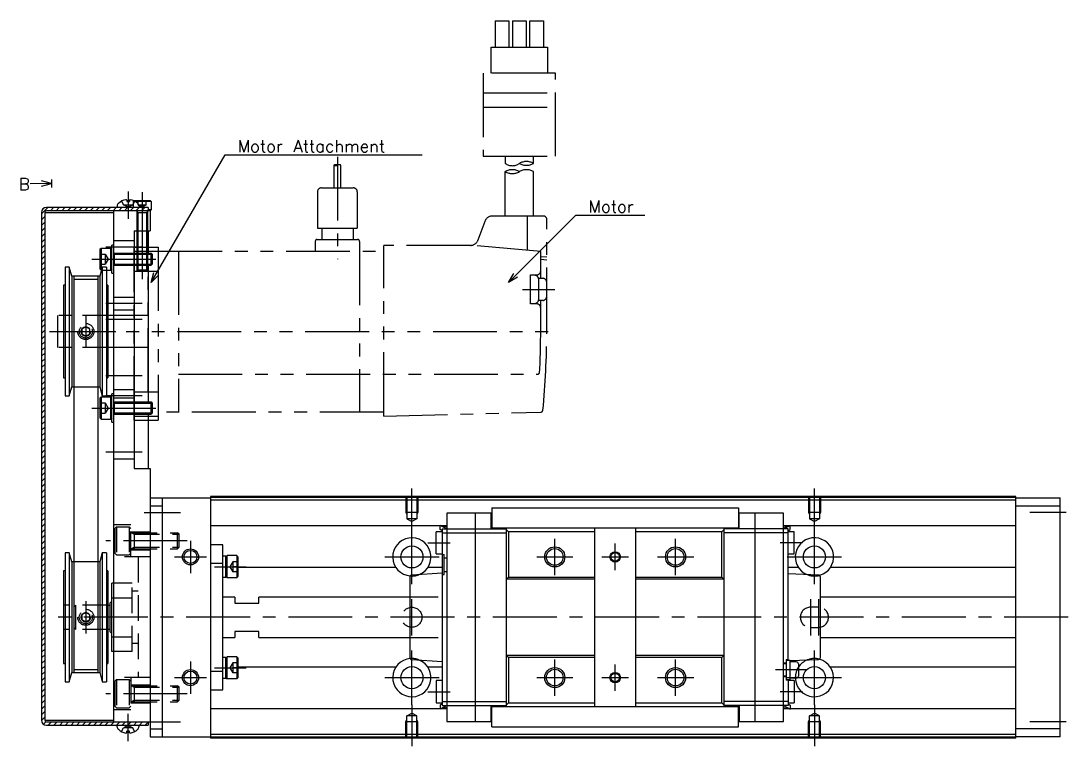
# Model space of a CAD drawing. Extents: x -2 to 451, y -8 to 279.
# Drawn here: x 187.6 to 447.8, y 99.3 to 279.5 of the extents above; entities that cross this region are included whole.
import ezdxf

# ---------------------------------------------------------------- set-up
doc = ezdxf.new("R2010")
doc.units = 0
doc.header["$LTSCALE"] = 0.5
for name, pattern in [('CENTER', [50.8, 31.75, -6.35, 6.35, -6.35]), ('DASHED', [19.05, 12.7, -6.35]), ('PHANTOM', [63.5, 31.75, -6.35, 6.35, -6.35, 6.35, -6.35])]:
    doc.linetypes.add(name, pattern=pattern)
for name, color, linetype in [('MSM_CENTER', 1, 'CENTER'), ('MSM_CONTINUOUS', 7, 'CONTINUOUS'), ('MSM_DASHED', 4, 'DASHED'), ('MSM_IMAGINARY', 6, 'PHANTOM'), ('MSM_NARROW', 5, 'CONTINUOUS'), ('MSM_PART_NUMBER', 7, 'CONTINUOUS')]:
    doc.layers.add(name, color=color, linetype=linetype)
doc.styles.get("Standard").update_dxf_attribs({"font": 'txt.shx', "height": 3, "bigfont": 'bigfont.shx'})

msp = doc.modelspace()

# ---------------------------------------------------------------- linework, layer by layer
at = {"layer": 'MSM_CENTER'}
for p, q in [((214.26, 237.06), (214.26, 230.3)), ((217.76, 236.9), (217.76, 215.3)), ((217.76, 223.3), (208.76, 223.3)), ((205.26, 220.3), (222.26, 220.3)), ((217.76, 209.3), (208.76, 209.3)), ((203.76, 206.3), (203.76, 198.3)), ((217.76, 205.3), (208.76, 205.3)), ((196.26, 202.3), (211.26, 202.3)), ((217.76, 191.3), (208.76, 191.3)), ((217.76, 186.3), (208.76, 186.3)), ((205.26, 183.3), (222.26, 183.3)), ((217.76, 172.3), (208.76, 172.3)), ((284.76, 153.09), (284.76, 163.3)), ((384.76, 153.09), (384.76, 163.3)), ((218.26, 157.3), (227.26, 157.3)), ((447.26, 157.3), (438.26, 157.3)), ((284.76, 139.55), (284.76, 153.05)), ((384.76, 139.55), (384.76, 153.05)), ((228.96, 150.3), (208.76, 150.3)), ((229.76, 150.3), (229.76, 142.3)), ((288.76, 149.8), (294.26, 149.8)), ((320.26, 141.8), (320.26, 150.8)), ((335.26, 143), (335.26, 149.6)), ((350.26, 141.8), (350.26, 150.8)), ((381.76, 149.8), (376.26, 149.8)), ((225.76, 146.3), (233.76, 146.3)), ((278.01, 146.3), (291.51, 146.3)), ((315.76, 146.3), (324.76, 146.3)), ((331.96, 146.3), (338.56, 146.3)), ((345.76, 146.3), (354.76, 146.3)), ((378.01, 146.3), (391.51, 146.3)), ((235.76, 143.86), (243.56, 143.86)), ((203.76, 135.3), (203.76, 127.3)), ((284.76, 126.8), (284.76, 135.8)), ((383.76, 135.8), (383.76, 126.8)), ((385.76, 135.8), (385.76, 126.8)), ((447.76, 131.3), (196.26, 131.3)), ((284.76, 109.55), (284.76, 123.05)), ((384.76, 109.55), (384.76, 123.05)), ((229.76, 120.3), (229.76, 112.3)), ((320.26, 111.8), (320.26, 120.8)), ((350.26, 111.8), (350.26, 120.8)), ((235.76, 118.74), (243.56, 118.74)), ((335.26, 113), (335.26, 119.6)), ((382.76, 118.2), (375.06, 118.2)), ((225.76, 116.3), (233.76, 116.3)), ((278.01, 116.3), (291.51, 116.3)), ((315.76, 116.3), (324.76, 116.3)), ((331.96, 116.3), (338.56, 116.3)), ((345.76, 116.3), (354.76, 116.3)), ((378.01, 116.3), (391.51, 116.3)), ((228.96, 112.3), (208.76, 112.3)), ((288.76, 112.8), (294.26, 112.8)), ((381.76, 112.8), (376.26, 112.8)), ((284.76, 109.51), (284.76, 99.3)), ((384.76, 109.51), (384.76, 99.3)), ((214.26, 100.54), (214.26, 107.3)), ((218.26, 105.3), (227.26, 105.3)), ((447.26, 105.3), (438.26, 105.3))]:
    msp.add_line(p, q, dxfattribs=at)
at = {"layer": 'MSM_CONTINUOUS', "extrusion": (0, 0, -1)}
for p, q in [((195.26, 239.06), (192.76, 239.73)), ((195.26, 239.06), (189.92, 239.04)), ((192.76, 238.39), (195.26, 239.06))]:
    msp.add_line(p, q, dxfattribs=at)
at = {"layer": 'MSM_CONTINUOUS'}
for p, q in [((195.26, 240.06), (195.26, 238.06)), ((213.93, 234.98), (213.95, 234.6)), ((213.95, 234.6), (214.58, 234.6)), ((214.59, 234.98), (214.58, 234.6)), ((215.67, 234.81), (215.76, 234.9)), ((215.76, 234.9), (219.76, 234.9)), ((220.01, 234.65), (215.98, 234.65)), ((219.76, 234.9), (220.01, 234.65)), ((220.01, 234.65), (220.01, 232.55)), ((192.76, 231.9), (192.76, 105.7)), ((193.56, 231.9), (193.56, 105.7)), ((193.56, 231.9), (210.76, 231.9)), ((219.26, 233.1), (193.96, 233.1)), ((219.76, 232.3), (193.96, 232.3)), ((210.76, 105.3), (210.76, 232.3)), ((211.55, 233.5), (211.51, 233.1)), ((216.98, 233.5), (217.01, 233.1)), ((219.26, 233.1), (219.26, 232.3)), ((220.01, 232.55), (219.26, 232.55)), ((219.76, 232.3), (220.01, 232.55)), ((219.76, 232.3), (219.76, 227.3)), ((215.76, 227.3), (215.76, 168.3)), ((215.76, 227.3), (219.76, 227.3)), ((216.46, 227.3), (216.46, 221.8)), ((219.06, 227.3), (219.06, 221.8)), ((219.26, 227.3), (219.26, 221.8)), ((210.76, 223.8), (210.26, 223.8)), ((210.26, 216.8), (210.26, 223.8)), ((207.26, 222.75), (207.56, 223.05)), ((207.26, 222.75), (207.26, 217.85)), ((207.56, 223.05), (209.96, 223.05)), ((207.56, 223.05), (207.56, 217.55)), ((210.26, 222.75), (209.96, 223.05)), ((209.96, 217.55), (209.96, 223.05)), ((215.76, 221.8), (219.99, 221.8)), ((219.99, 218.8), (219.99, 221.8)), ((219.99, 221.8), (220.26, 221.53)), ((220.26, 221.53), (220.26, 219.07)), ((215.76, 218.8), (219.99, 218.8)), ((216.46, 218.8), (216.46, 217.54)), ((219.06, 218.8), (219.06, 217.54)), ((219.26, 218.8), (219.26, 184.8)), ((220.26, 219.07), (219.99, 218.8)), ((198.62, 218.3), (198.62, 186.3)), ((199.66, 218.3), (198.62, 218.3)), ((199.66, 218.3), (199.66, 186.3)), ((200.26, 216.05), (199.66, 218.3)), ((200.26, 216.05), (200.26, 188.55)), ((207.26, 216.05), (200.26, 216.05)), ((200.76, 216.05), (200.76, 117.55)), ((206.76, 216.05), (206.76, 117.55)), ((207.86, 218.3), (207.26, 216.05)), ((207.56, 217.55), (207.26, 217.85)), ((207.26, 216.05), (207.26, 188.55)), ((207.56, 217.55), (207.66, 217.55)), ((207.86, 218.3), (207.86, 186.3)), ((208.9, 218.3), (207.86, 218.3)), ((208.9, 218.3), (208.9, 186.3)), ((208.9, 217.55), (209.96, 217.55)), ((210.26, 217.85), (209.96, 217.55)), ((210.26, 216.8), (210.76, 216.8)), ((219.06, 217.54), (216.46, 217.54)), ((216.7, 217.3), (216.46, 217.54)), ((218.82, 217.3), (216.7, 217.3)), ((218.82, 217.3), (219.06, 217.54)), ((198.26, 213.8), (198.26, 190.8)), ((198.62, 213.8), (198.26, 213.8)), ((209.26, 213.8), (208.9, 213.8)), ((209.26, 213.8), (209.26, 190.8)), ((198.26, 190.8), (198.62, 190.8)), ((208.9, 190.8), (209.26, 190.8)), ((199.66, 186.3), (200.26, 188.55)), ((200.26, 188.55), (200.76, 188.55)), ((206.76, 188.55), (207.26, 188.55)), ((207.26, 188.55), (207.86, 186.3)), ((198.62, 186.3), (199.66, 186.3)), ((207.26, 185.75), (207.56, 186.05)), ((207.26, 185.75), (207.26, 180.85)), ((207.56, 186.05), (209.96, 186.05)), ((207.56, 186.05), (207.56, 180.55)), ((207.86, 186.3), (208.9, 186.3)), ((210.26, 185.75), (209.96, 186.05)), ((209.96, 180.55), (209.96, 186.05)), ((210.76, 186.8), (210.26, 186.8)), ((210.26, 179.8), (210.26, 186.8)), ((215.76, 184.8), (219.99, 184.8)), ((219.99, 181.8), (219.99, 184.8)), ((219.99, 184.8), (220.26, 184.53)), ((220.26, 184.53), (220.26, 182.07)), ((207.56, 180.55), (207.26, 180.85)), ((207.56, 180.55), (209.96, 180.55)), ((210.26, 180.85), (209.96, 180.55)), ((210.26, 179.8), (210.76, 179.8)), ((215.76, 181.8), (219.99, 181.8)), ((219.26, 181.8), (219.26, 168.3)), ((220.26, 182.07), (219.99, 181.8)), ((215.76, 168.3), (219.76, 168.3)), ((219.76, 168.3), (219.76, 101.6)), ((434.76, 161.3), (234.76, 161.3)), ((234.76, 161.3), (234.76, 101.3)), ((434.76, 101.3), (434.76, 161.3)), ((219.76, 161), (234.76, 161)), ((219.76, 159), (222.76, 159)), ((222.76, 161), (222.76, 101.6)), ((434.76, 161.1), (234.76, 161.1)), ((434.76, 160.4), (234.76, 160.4)), ((434.76, 161), (445.76, 161)), ((434.76, 159), (445.76, 159)), ((445.76, 101.6), (445.76, 161)), ((293.46, 157.2), (293.46, 105.4)), ((304.46, 157.2), (293.46, 157.2)), ((300.46, 157.2), (300.46, 105.4)), ((304.46, 153.25), (304.46, 157.2)), ((304.66, 158.52), (365.86, 158.52)), ((304.66, 158.52), (304.66, 153.55)), ((365.86, 158.52), (365.86, 153.55)), ((366.06, 153.25), (366.06, 157.2)), ((377.06, 157.2), (366.06, 157.2)), ((370.06, 105.4), (370.06, 157.2)), ((377.06, 105.4), (377.06, 157.2)), ((291.76, 154.05), (234.76, 154.05)), ((293.46, 153.25), (291.76, 154.1)), ((291.76, 153.1), (291.76, 154.1)), ((293.46, 154.05), (291.86, 154.05)), ((293.46, 153.67), (291.96, 154.05)), ((304.46, 153.55), (366.06, 153.55)), ((308.26, 109.05), (308.26, 153.55)), ((330.16, 153.55), (330.16, 109.05)), ((340.36, 109.05), (340.36, 153.55)), ((362.26, 153.55), (362.26, 109.05)), ((377.06, 153.25), (378.76, 154.1)), ((378.66, 154.05), (377.06, 154.05)), ((377.06, 153.67), (378.56, 154.05)), ((378.76, 153.1), (378.76, 154.1)), ((434.76, 154.05), (378.76, 154.05)), ((290.76, 147.05), (290.76, 152.55)), ((292.26, 152.55), (290.76, 152.55)), ((292.26, 152.8), (291.76, 153.1)), ((292.26, 153.25), (292.26, 109.35)), ((292.26, 153.25), (308.26, 153.25)), ((292.26, 152.25), (308.26, 152.25)), ((308.26, 153.05), (308.76, 152.55)), ((330.16, 152.55), (308.76, 152.55)), ((308.76, 152.55), (308.76, 141.3)), ((361.76, 152.55), (340.36, 152.55)), ((361.76, 152.55), (362.26, 153.05)), ((361.76, 141.3), (361.76, 152.55)), ((378.26, 153.25), (362.26, 153.25)), ((378.26, 152.25), (362.26, 152.25)), ((378.26, 120.6), (378.26, 153.25)), ((378.26, 152.8), (378.76, 153.1)), ((379.76, 152.55), (378.26, 152.55)), ((379.76, 147.05), (379.76, 152.55)), ((237.76, 149.3), (234.76, 149.3)), ((237.76, 113.3), (237.76, 149.3)), ((198.62, 147.3), (198.62, 115.3)), ((199.66, 147.3), (198.62, 147.3)), ((199.66, 147.3), (199.66, 115.3)), ((200.26, 145.05), (199.66, 147.3)), ((207.86, 147.3), (207.26, 145.05)), ((207.86, 147.3), (207.86, 115.3)), ((208.9, 147.3), (207.86, 147.3)), ((208.9, 147.3), (208.9, 115.3)), ((238.56, 146.46), (237.76, 146.46)), ((238.56, 146.31), (238.86, 146.61)), ((238.56, 141.26), (238.56, 146.46)), ((238.86, 141.11), (238.86, 146.61)), ((241.26, 146.61), (238.86, 146.61)), ((241.26, 146.61), (241.26, 141.11)), ((241.56, 146.31), (241.26, 146.61)), ((241.56, 146.31), (241.56, 141.41)), ((290.76, 147.05), (292.26, 147.05)), ((292.26, 146.9), (292.76, 146.9)), ((292.76, 141.9), (292.76, 146.9)), ((292.76, 146.1), (293.46, 146.1)), ((378.26, 147.05), (379.76, 147.05)), ((200.26, 145.05), (200.26, 117.55)), ((200.76, 145.05), (200.26, 145.05)), ((207.26, 145.05), (206.76, 145.05)), ((207.26, 145.05), (207.26, 117.55)), ((234.76, 144.72), (237.76, 144.72)), ((280.81, 143.66), (241.56, 143.66)), ((292.26, 143.66), (288.71, 143.66)), ((380.81, 143.66), (378.26, 143.66)), ((434.76, 143.66), (388.71, 143.66)), ((198.26, 142.8), (198.26, 119.8)), ((198.62, 142.8), (198.26, 142.8)), ((209.26, 142.8), (208.9, 142.8)), ((209.26, 142.8), (209.26, 119.8)), ((237.76, 141.26), (238.56, 141.26)), ((238.56, 141.41), (238.86, 141.11)), ((241.26, 141.11), (238.86, 141.11)), ((241.26, 141.11), (241.56, 141.41)), ((284.26, 141.3), (284.26, 121.3)), ((292.26, 142.3), (284.73, 141.8)), ((292.26, 141.9), (292.76, 141.9)), ((292.76, 142.7), (293.46, 142.7)), ((308.76, 141.3), (308.26, 140.8)), ((330.16, 140.8), (308.26, 140.8)), ((308.76, 141.3), (330.16, 141.3)), ((340.36, 141.3), (361.76, 141.3)), ((362.26, 140.8), (340.36, 140.8)), ((362.26, 140.8), (361.76, 141.3)), ((385.79, 141.8), (378.26, 142.06)), ((386.26, 121.3), (386.26, 141.3)), ((210.26, 122.8), (210.26, 139.8)), ((210.76, 139.8), (210.26, 139.8)), ((210.26, 135.3), (209.76, 134.8)), ((210.26, 136.12), (210.76, 136.12)), ((240.76, 136.3), (237.76, 136.3)), ((240.76, 136.3), (240.76, 134.8)), ((291.26, 136.3), (246.76, 136.3)), ((246.76, 134.8), (246.76, 136.3)), ((434.76, 136.3), (386.26, 136.3)), ((209.26, 134.3), (209.76, 134.3)), ((209.76, 134.8), (209.76, 127.8)), ((240.76, 134.8), (246.76, 134.8)), ((209.76, 128.3), (209.26, 128.3)), ((209.76, 127.8), (210.26, 127.3)), ((246.76, 127.8), (240.76, 127.8)), ((240.76, 127.8), (240.76, 126.3)), ((246.76, 126.3), (246.76, 127.8)), ((210.26, 126.48), (210.76, 126.48)), ((237.76, 126.3), (240.76, 126.3)), ((246.76, 126.3), (291.26, 126.3)), ((386.26, 126.3), (434.76, 126.3)), ((210.76, 122.8), (210.26, 122.8)), ((198.26, 119.8), (198.62, 119.8)), ((208.9, 119.8), (209.26, 119.8)), ((238.56, 121.34), (237.76, 121.34)), ((238.56, 121.19), (238.86, 121.49)), ((238.56, 116.14), (238.56, 121.34)), ((238.86, 115.99), (238.86, 121.49)), ((241.26, 121.49), (238.86, 121.49)), ((241.26, 121.49), (241.26, 115.99)), ((241.56, 121.19), (241.26, 121.49)), ((241.56, 121.19), (241.56, 116.29)), ((284.73, 120.8), (292.26, 120.3)), ((330.16, 121.8), (308.26, 121.8)), ((308.26, 121.8), (308.76, 121.3)), ((330.16, 121.3), (308.76, 121.3)), ((308.76, 121.3), (308.76, 110.05)), ((362.26, 121.8), (340.36, 121.8)), ((361.76, 121.3), (340.36, 121.3)), ((361.76, 121.3), (362.26, 121.8)), ((361.76, 110.05), (361.76, 121.3)), ((377.76, 119.9), (377.06, 119.9)), ((377.76, 119.7), (377.06, 119.7)), ((378.26, 120.7), (377.76, 120.7)), ((377.76, 120.7), (377.76, 115.7)), ((378.76, 120.6), (377.76, 120.6)), ((378.76, 120.54), (385.8, 120.8)), ((378.76, 115.8), (378.76, 120.6)), ((380.26, 120.2), (378.76, 120.2)), ((380.76, 119.7), (380.76, 116.7)), ((199.66, 115.3), (200.26, 117.55)), ((200.26, 117.55), (207.26, 117.55)), ((207.26, 117.55), (207.86, 115.3)), ((234.76, 117.88), (237.76, 117.88)), ((280.81, 118.94), (241.56, 118.94)), ((292.26, 118.94), (288.71, 118.94)), ((380.81, 118.94), (380.76, 118.94)), ((434.76, 118.94), (388.71, 118.94)), ((198.62, 115.3), (199.66, 115.3)), ((207.86, 115.3), (208.9, 115.3)), ((237.76, 116.14), (238.56, 116.14)), ((238.56, 116.29), (238.86, 115.99)), ((241.26, 115.99), (238.86, 115.99)), ((241.26, 115.99), (241.56, 116.29)), ((290.76, 115.55), (290.76, 110.05)), ((292.26, 115.55), (290.76, 115.55)), ((377.76, 116.7), (377.06, 116.7)), ((377.76, 116.5), (377.06, 116.5)), ((377.76, 115.8), (378.76, 115.8)), ((378.26, 115.7), (377.76, 115.7)), ((378.26, 115.8), (378.26, 109.35)), ((379.76, 115.55), (378.26, 115.55)), ((380.26, 116.2), (378.76, 116.2)), ((379.76, 115.55), (379.76, 110.05)), ((234.76, 113.3), (237.76, 113.3)), ((290.76, 110.05), (292.26, 110.05)), ((292.26, 109.8), (291.76, 109.5)), ((291.76, 109.5), (291.76, 108.5)), ((293.46, 109.35), (291.76, 108.5)), ((292.26, 110.35), (308.26, 110.35)), ((292.26, 109.35), (308.26, 109.35)), ((304.46, 105.4), (304.46, 109.35)), ((308.76, 110.05), (308.26, 109.55)), ((308.76, 110.05), (330.16, 110.05)), ((340.36, 110.05), (361.76, 110.05)), ((362.26, 109.55), (361.76, 110.05)), ((378.26, 110.35), (362.26, 110.35)), ((378.26, 109.35), (362.26, 109.35)), ((366.06, 109.35), (366.06, 105.4)), ((377.06, 109.35), (378.76, 108.5)), ((378.26, 110.05), (379.76, 110.05)), ((378.26, 109.8), (378.76, 109.5)), ((378.76, 109.5), (378.76, 108.5)), ((291.76, 108.55), (234.76, 108.55)), ((293.46, 108.55), (291.86, 108.55)), ((293.46, 108.92), (291.96, 108.55)), ((366.06, 109.05), (304.46, 109.05)), ((304.66, 104.08), (304.66, 109.05)), ((365.86, 104.08), (365.86, 109.05)), ((377.06, 108.92), (378.56, 108.55)), ((378.66, 108.55), (377.06, 108.55)), ((434.76, 108.55), (378.76, 108.55)), ((193.56, 105.7), (210.76, 105.7)), ((193.96, 105.3), (219.76, 105.3)), ((193.96, 104.5), (219.26, 104.5)), ((211.55, 104.1), (211.51, 104.5)), ((216.98, 104.1), (217.01, 104.5)), ((219.26, 105.3), (219.26, 104.5)), ((293.46, 105.4), (304.46, 105.4)), ((304.66, 106.55), (304.46, 106.55)), ((304.66, 104.08), (365.86, 104.08)), ((366.06, 106.55), (365.86, 106.55)), ((366.06, 105.4), (377.06, 105.4)), ((213.93, 102.62), (213.95, 103)), ((214.58, 103), (213.95, 103)), ((214.59, 102.62), (214.58, 103)), ((219.76, 103.6), (222.76, 103.6)), ((219.76, 101.6), (234.76, 101.6)), ((434.76, 102.2), (234.76, 102.2)), ((434.76, 101.5), (234.76, 101.5)), ((445.76, 103.6), (434.76, 103.6)), ((445.76, 101.6), (434.76, 101.6)), ((434.76, 101.3), (234.76, 101.3))]:
    msp.add_line(p, q, dxfattribs=at)
for centre, radius in [((284.76, 146.3), 2.75), ((320.26, 146.3), 2.07), ((350.26, 146.3), 2.07), ((384.76, 146.3), 2.75), ((229.76, 146.3), 1.62), ((335.26, 146.3), 1.06), ((229.76, 116.3), 1.62), ((284.76, 116.3), 2.75), ((320.26, 116.3), 2.07), ((335.26, 116.3), 1.06), ((350.26, 116.3), 2.07), ((384.76, 116.3), 2.75)]:
    msp.add_circle(centre, radius, dxfattribs=at)
for centre, radius, start, end in [((212.54, 233.42), 1, 133.4267, 175), ((214.26, 231.6), 3.5, 98.5396, 133.4267), ((213.73, 234.78), 0.284, 44.1872, 87.0617), ((214.8, 234.78), 0.284, 92.9383, 135.8128), ((214.26, 231.6), 3.5, 46.5733, 81.4604), ((215.98, 233.42), 1, 5, 46.5733), ((193.96, 231.9), 1.2, 90, 180), ((193.96, 231.9), 0.4, 90, 180), ((284.76, 146.3), 4.75, 292.8515, 264.915), ((384.76, 146.3), 4.75, 286.3293, 248.0357), ((284.76, 141.3), 0.5, 90, 180), ((385.76, 141.3), 0.5, 0, 86.1934), ((284.76, 116.3), 4.75, 95.085, 67.1486), ((284.76, 121.3), 0.5, 180, 266.1934), ((384.76, 116.3), 4.75, 181.2063, 74.5302), ((380.26, 119.7), 0.5, 0, 90), ((384.76, 116.3), 4.75, 112.3016, 147.3631), ((385.76, 121.3), 0.5, 274.3133, 0), ((380.26, 116.7), 0.5, 270, 0), ((193.96, 105.7), 1.2, 180, 270), ((193.96, 105.7), 0.4, 180, 270), ((212.54, 104.18), 1, 185, 226.5733), ((215.98, 104.18), 1, 313.4267, 355), ((214.26, 106), 3.5, 226.5733, 261.4604), ((213.73, 102.82), 0.284, 272.9383, 315.8128), ((214.8, 102.82), 0.284, 224.1872, 267.0617), ((214.26, 106), 3.5, 278.5396, 313.4267)]:
    msp.add_arc(centre, radius, start, end, dxfattribs=at)
at = {"layer": 'MSM_DASHED'}
for p, q in [((212.65, 234.71), (213.12, 233.77)), ((215.87, 234.71), (215.41, 233.77)), ((215.51, 234.65), (215.67, 234.81)), ((215.51, 234.65), (215.51, 233.1)), ((215.98, 234.65), (215.51, 234.65)), ((216.76, 233.8), (216.76, 234.9)), ((217.76, 234.9), (217.76, 233.8)), ((218.76, 233.8), (218.76, 234.9)), ((214.26, 233.17), (213.12, 233.77)), ((213.12, 233.77), (215.41, 233.77)), ((214.26, 233.17), (215.41, 233.77)), ((216.46, 232.2), (216.46, 227.3)), ((219.06, 231.81), (216.46, 231.81)), ((216.7, 231.81), (216.7, 227.3)), ((216.76, 233.8), (218.76, 233.8)), ((217.76, 233.22), (216.76, 233.8)), ((218.76, 233.8), (217.76, 233.22)), ((218.82, 231.81), (218.82, 227.3)), ((219.06, 232.2), (219.06, 227.3)), ((210.76, 224.9), (215.76, 224.9)), ((207.26, 221.55), (208.56, 221.55)), ((208.56, 221.55), (208.56, 219.05)), ((208.56, 221.55), (209.28, 220.3)), ((210.76, 221.8), (215.76, 221.8)), ((210.76, 221.55), (210.8, 221.53)), ((210.8, 221.8), (210.8, 218.8)), ((210.8, 221.53), (215.76, 221.53)), ((207.26, 220.3), (208.56, 220.3)), ((207.26, 219.05), (208.56, 219.05)), ((209.28, 220.3), (208.56, 219.05)), ((210.76, 219.05), (210.8, 219.07)), ((210.76, 218.8), (215.76, 218.8)), ((210.8, 219.07), (215.76, 219.07)), ((207.66, 217.55), (208.9, 217.55)), ((200.76, 215.29), (206.76, 215.29)), ((210.76, 210.8), (215.76, 210.8)), ((209.26, 206.3), (198.26, 206.3)), ((210.76, 207.7), (215.76, 207.7)), ((203.76, 203.45), (202.76, 202.88)), ((204.76, 202.88), (203.76, 203.45)), ((202.76, 202.88), (202.76, 201.72)), ((202.76, 201.72), (203.76, 201.15)), ((203.76, 201.15), (204.76, 201.72)), ((204.76, 201.72), (204.76, 202.88)), ((209.26, 198.3), (198.26, 198.3)), ((200.76, 188.55), (206.76, 188.55)), ((210.76, 187.9), (215.76, 187.9)), ((210.76, 185.8), (215.76, 185.8)), ((210.76, 184.8), (215.76, 184.8)), ((210.8, 184.8), (210.8, 181.8)), ((207.26, 184.55), (208.56, 184.55)), ((207.26, 183.3), (208.56, 183.3)), ((208.56, 184.55), (208.56, 182.05)), ((208.56, 184.55), (209.28, 183.3)), ((209.28, 183.3), (208.56, 182.05)), ((210.76, 184.55), (210.8, 184.53)), ((210.8, 184.53), (215.76, 184.53)), ((207.26, 182.05), (208.56, 182.05)), ((210.76, 182.05), (210.8, 182.07)), ((210.76, 181.8), (215.76, 181.8)), ((210.8, 182.07), (215.76, 182.07)), ((210.76, 170.7), (215.76, 170.7)), ((283.26, 161.3), (283.26, 157.3)), ((283.53, 161.3), (283.53, 155.8)), ((285.99, 161.3), (285.99, 155.8)), ((286.26, 161.3), (286.26, 157.3)), ((383.26, 161.3), (383.26, 157.3)), ((383.53, 161.3), (383.53, 155.8)), ((385.99, 161.3), (385.99, 155.8)), ((386.26, 161.3), (386.26, 157.3)), ((286.26, 157.3), (283.26, 157.3)), ((283.26, 157.3), (283.53, 156.83)), ((286.26, 157.3), (285.99, 156.83)), ((383.26, 157.3), (383.53, 156.83)), ((386.26, 157.3), (383.26, 157.3)), ((386.26, 157.3), (385.99, 156.83)), ((214.96, 154.3), (210.76, 154.3)), ((210.96, 153.4), (211.36, 153.8)), ((211.36, 153.8), (211.36, 146.8)), ((211.36, 153.8), (214.56, 153.8)), ((214.56, 153.8), (214.56, 146.8)), ((214.96, 153.4), (214.56, 153.8)), ((214.96, 146.3), (214.96, 154.3)), ((285.99, 155.8), (283.53, 155.8)), ((283.53, 155.8), (284.76, 155.09)), ((285.99, 155.8), (284.76, 155.09)), ((385.99, 155.8), (383.53, 155.8)), ((383.53, 155.8), (384.76, 155.09)), ((385.99, 155.8), (384.76, 155.09)), ((210.96, 153.4), (210.96, 147.2)), ((214.96, 152.55), (219.76, 152.55)), ((215.06, 152.33), (215.76, 151.92)), ((215.16, 152.3), (226.58, 152.3)), ((215.76, 152.3), (215.76, 148.3)), ((215.76, 151.92), (226.96, 151.92)), ((226.58, 148.3), (226.58, 152.3)), ((226.96, 151.92), (226.58, 152.3)), ((226.96, 148.68), (226.96, 151.92)), ((215.06, 148.27), (215.76, 148.68)), ((215.16, 148.3), (226.58, 148.3)), ((215.76, 148.68), (226.96, 148.68)), ((226.58, 148.3), (226.96, 148.68)), ((219.76, 146.3), (210.76, 146.3)), ((211.36, 146.8), (210.96, 147.2)), ((211.36, 146.8), (214.56, 146.8)), ((214.56, 146.8), (214.96, 147.2)), ((214.96, 148.05), (219.76, 148.05)), ((216.76, 146.3), (216.76, 116.3)), ((206.76, 145.05), (200.76, 145.05)), ((240.26, 145.11), (239.54, 143.86)), ((239.54, 143.86), (240.26, 142.61)), ((240.26, 145.11), (240.26, 142.61)), ((241.56, 145.11), (240.26, 145.11)), ((241.56, 143.86), (240.26, 143.86)), ((241.56, 142.61), (240.26, 142.61)), ((215.26, 139.8), (210.76, 139.8)), ((215.26, 122.8), (215.26, 139.8)), ((210.76, 136.12), (215.26, 136.12)), ((216.76, 137.8), (215.26, 137.8)), ((209.26, 134.3), (198.26, 134.3)), ((201.26, 134.3), (200.76, 133.8)), ((201.26, 128.3), (201.26, 134.3)), ((385.76, 133.8), (383.76, 133.8)), ((203.76, 132.45), (202.76, 131.88)), ((202.76, 131.88), (202.76, 130.72)), ((202.76, 130.72), (203.76, 130.15)), ((204.76, 131.88), (203.76, 132.45)), ((203.76, 130.15), (204.76, 130.72)), ((204.76, 130.72), (204.76, 131.88)), ((209.26, 128.3), (198.26, 128.3)), ((200.76, 128.8), (201.26, 128.3)), ((383.76, 128.8), (385.76, 128.8)), ((210.76, 126.48), (215.26, 126.48)), ((215.26, 122.8), (210.76, 122.8)), ((216.76, 124.8), (215.26, 124.8)), ((240.26, 119.99), (239.54, 118.74)), ((241.56, 119.99), (240.26, 119.99)), ((240.26, 119.99), (240.26, 117.49)), ((200.76, 118.31), (206.76, 118.31)), ((239.54, 118.74), (240.26, 117.49)), ((241.56, 118.74), (240.26, 118.74)), ((241.56, 117.49), (240.26, 117.49)), ((219.76, 116.3), (210.76, 116.3)), ((210.96, 115.4), (211.36, 115.8)), ((210.96, 115.4), (210.96, 109.2)), ((211.36, 115.8), (211.36, 108.8)), ((211.36, 115.8), (214.56, 115.8)), ((214.56, 115.8), (214.56, 108.8)), ((214.96, 115.4), (214.56, 115.8)), ((214.96, 116.3), (214.96, 108.3)), ((214.96, 114.55), (219.76, 114.55)), ((215.06, 114.33), (215.76, 113.92)), ((215.16, 114.3), (226.58, 114.3)), ((215.76, 114.3), (215.76, 110.3)), ((215.76, 113.92), (226.96, 113.92)), ((226.58, 110.3), (226.58, 114.3)), ((226.96, 113.92), (226.58, 114.3)), ((226.96, 110.68), (226.96, 113.92)), ((214.96, 110.05), (219.76, 110.05)), ((215.06, 110.27), (215.76, 110.68)), ((215.16, 110.3), (226.58, 110.3)), ((215.76, 110.68), (226.96, 110.68)), ((226.58, 110.3), (226.96, 110.68)), ((214.96, 108.3), (210.76, 108.3)), ((211.36, 108.8), (210.96, 109.2)), ((211.36, 108.8), (214.56, 108.8)), ((214.56, 108.8), (214.96, 109.2)), ((283.53, 106.8), (284.76, 107.51)), ((283.53, 101.3), (283.53, 106.8)), ((285.99, 106.8), (283.53, 106.8)), ((285.99, 106.8), (284.76, 107.51)), ((285.99, 101.3), (285.99, 106.8)), ((383.53, 106.8), (384.76, 107.51)), ((383.53, 101.3), (383.53, 106.8)), ((385.99, 106.8), (383.53, 106.8)), ((385.99, 106.8), (384.76, 107.51)), ((385.99, 101.3), (385.99, 106.8)), ((214.26, 104.43), (213.12, 103.83)), ((214.26, 104.43), (215.41, 103.83)), ((283.26, 105.3), (283.53, 105.77)), ((283.26, 101.3), (283.26, 105.3)), ((286.26, 105.3), (283.26, 105.3)), ((286.26, 105.3), (285.99, 105.77)), ((286.26, 101.3), (286.26, 105.3)), ((383.26, 105.3), (383.53, 105.77)), ((383.26, 101.3), (383.26, 105.3)), ((386.26, 105.3), (383.26, 105.3)), ((386.26, 105.3), (385.99, 105.77)), ((386.26, 101.3), (386.26, 105.3)), ((212.65, 102.89), (213.12, 103.83)), ((215.41, 103.83), (213.12, 103.83)), ((215.87, 102.89), (215.41, 103.83))]:
    msp.add_line(p, q, dxfattribs=at)
for centre, radius in [((203.76, 202.3), 2), ((203.76, 202.3), 1.62), ((203.76, 202.3), 1.15), ((203.76, 131.3), 2), ((203.76, 131.3), 1.62), ((284.76, 131.3), 2.5), ((203.76, 131.3), 1.15)]:
    msp.add_circle(centre, radius, dxfattribs=at)
for centre, radius, start, end in [((216.36, 232.2), 0.1, 0, 90), ((219.16, 232.2), 0.1, 90, 180), ((215.16, 152.5), 0.2, 180, 270), ((215.16, 148.1), 0.2, 90, 180), ((284.76, 146.3), 4.75, 264.915, 292.8515), ((384.76, 146.3), 4.75, 248.0357, 285.4648), ((383.76, 131.3), 2.5, 90, 270), ((385.76, 131.3), 2.5, 270, 90), ((284.76, 116.3), 4.75, 67.1486, 95.085), ((384.76, 116.3), 4.75, 74.5302, 112.3016), ((384.76, 116.3), 4.75, 147.3631, 181.2063), ((215.16, 114.5), 0.2, 180, 270), ((215.16, 110.1), 0.2, 90, 180)]:
    msp.add_arc(centre, radius, start, end, dxfattribs=at)
at = {"layer": 'MSM_IMAGINARY'}
for p, q in [((305.46, 279.48), (308.86, 279.48)), ((305.46, 279.48), (305.46, 272.98)), ((308.86, 279.48), (308.86, 272.98)), ((309.76, 279.48), (313.16, 279.48)), ((309.76, 279.48), (309.76, 272.98)), ((313.16, 279.48), (313.16, 272.98)), ((314.06, 279.48), (317.46, 279.48)), ((314.06, 272.98), (314.06, 279.48)), ((317.46, 279.48), (317.46, 272.98)), ((304.46, 272.98), (318.46, 272.98)), ((304.46, 266.48), (304.46, 272.98)), ((318.46, 272.98), (318.46, 266.48)), ((320.46, 266.48), (302.46, 266.48)), ((302.46, 266.48), (302.46, 245.86)), ((320.46, 245.86), (320.46, 266.48)), ((302.46, 261.63), (320.46, 261.63)), ((302.46, 258.03), (320.46, 258.03)), ((266.26, 245.75), (266.26, 220.3)), ((302.46, 245.86), (320.46, 245.86)), ((307.96, 245.86), (307.96, 244.07)), ((314.96, 244.07), (314.96, 245.86)), ((265.41, 243.64), (265.41, 238)), ((267.11, 238), (267.11, 243.64)), ((307.96, 231), (307.96, 242.04)), ((314.96, 231), (314.96, 242.04)), ((261.31, 237), (261.31, 228)), ((262.31, 238), (270.21, 238)), ((271.21, 237), (271.21, 228)), ((302.88, 229.68), (301.18, 225.02)), ((317.46, 231), (304.76, 231)), ((313.46, 222.46), (313.46, 231)), ((318.26, 202.3), (318.26, 230.2)), ((261.31, 228), (271.21, 228)), ((262.36, 228), (262.36, 225.2)), ((270.16, 228), (270.16, 225.2)), ((217.76, 225.3), (217.76, 215.3)), ((260.76, 224.7), (260.76, 222.3)), ((261.26, 225.2), (271.26, 225.2)), ((271.76, 224.7), (271.76, 182.3)), ((277.76, 181.3), (277.76, 223.7)), ((299.3, 223.7), (277.76, 223.7)), ((316.76, 222.17), (299.3, 223.7)), ((215.76, 180.3), (215.76, 223.3)), ((215.76, 223.3), (221.76, 223.3)), ((215.76, 222.3), (221.76, 222.3)), ((216.46, 223.3), (216.46, 217.3)), ((216.7, 223.3), (216.7, 217.3)), ((218.82, 223.3), (218.82, 217.3)), ((219.06, 223.3), (219.06, 217.3)), ((221.76, 223.3), (221.76, 180.3)), ((221.76, 222.3), (277.76, 222.3)), ((226.76, 222.3), (226.76, 182.3)), ((316.76, 215.53), (316.76, 222.17)), ((318.26, 220.76), (316.76, 220.89)), ((318.26, 220.06), (316.76, 220.19)), ((215.76, 217.3), (221.76, 217.3)), ((219.26, 187.3), (219.26, 217.3)), ((314.26, 216.38), (315.76, 216.38)), ((314.26, 209.18), (314.26, 216.38)), ((315.26, 216.28), (314.26, 216.28)), ((316.23, 215.53), (317.26, 215.53)), ((316.26, 210.28), (316.26, 215.28)), ((312.26, 212.78), (320.26, 212.78)), ((314.26, 209.28), (315.26, 209.28)), ((315.76, 209.18), (314.26, 209.18)), ((317.26, 210.03), (316.26, 210.03)), ((316.76, 202.3), (316.76, 210.03)), ((219.26, 206.3), (196.76, 206.3)), ((196.76, 206.3), (196.76, 198.3)), ((194.76, 202.3), (320.26, 202.3)), ((219.26, 198.3), (196.76, 198.3)), ((226.76, 191.73), (316, 191.73)), ((215.76, 187.3), (221.76, 187.3)), ((277.76, 182.3), (221.76, 182.3)), ((277.76, 181.3), (316.82, 182.29)), ((215.76, 181.3), (221.76, 181.3)), ((215.76, 180.3), (221.76, 180.3))]:
    msp.add_line(p, q, dxfattribs=at)
for centre, radius, start, end in [((313.21, 241.04), 3.5, 60.0014, 120.0014), ((265.84, 242.9), 0.85, 60.0009, 119.999), ((265.84, 244.37), 0.85, 240.001, 299.999), ((266.69, 242.9), 0.85, 59.9987, 119.999), ((309.71, 239.01), 3.5, 60.0014, 120.1319), ((309.71, 245.07), 3.5, 239.871, 300), ((309.71, 246.51), 3, 234.3132, 305.6839), ((313.21, 247.1), 3.5, 240.0015, 300.0015), ((313.21, 239.01), 3.5, 60.0637, 120), ((262.31, 237), 1, 90, 180), ((270.21, 237), 1, 360, 90), ((304.76, 229), 2, 90, 160), ((317.46, 230.2), 0.8, 360, 90), ((261.26, 224.7), 0.5, 90, 180), ((271.26, 224.7), 0.5, 360, 90), ((299.3, 225.7), 2, 270, 340), ((315.26, 215.28), 1, 360, 90), ((315.76, 217.38), 1, 270, 0), ((317.26, 214.53), 1, 360, 90), ((317.26, 211.03), 1, 270, 360), ((315.26, 210.28), 1, 270, 360), ((315.76, 208.18), 1, 1.7094, 90), ((118.26, 202.3), 198.5, 357.0836, 0), ((118.26, 202.3), 200, 354.3874, 0), ((316, 192.23), 0.5, 270, 357.0836), ((316.8, 182.79), 0.5, 271.4503, 354.3874)]:
    msp.add_arc(centre, radius, start, end, dxfattribs=at)
at = {"layer": 'MSM_NARROW'}
for p, q in [((192.76, 231.51), (194.35, 233.1)), ((194.97, 232.3), (195.77, 233.1)), ((196.38, 232.3), (197.18, 233.1)), ((197.79, 232.3), (198.59, 233.1)), ((199.21, 232.3), (200.01, 233.1)), ((200.62, 232.3), (201.42, 233.1)), ((202.04, 232.3), (202.84, 233.1)), ((203.45, 232.3), (204.25, 233.1)), ((204.87, 232.3), (205.67, 233.1)), ((206.28, 232.3), (207.08, 233.1)), ((207.69, 232.3), (208.49, 233.1)), ((209.11, 232.3), (209.91, 233.1)), ((210.52, 232.3), (211.32, 233.1)), ((211.94, 232.3), (212.74, 233.1)), ((213.35, 232.3), (214.15, 233.1)), ((214.77, 232.3), (215.57, 233.1)), ((216.18, 232.3), (216.98, 233.1)), ((216.45, 232.25), (216.7, 231.81)), ((217.59, 232.3), (218.39, 233.1)), ((219.07, 232.25), (218.82, 231.81)), ((219.01, 232.3), (219.26, 232.55)), ((192.76, 230.09), (193.56, 230.89)), ((192.76, 228.68), (193.56, 229.48)), ((192.76, 227.27), (193.56, 228.07)), ((192.76, 225.85), (193.56, 226.65)), ((216.7, 227.3), (216.7, 221.8)), ((218.82, 227.3), (218.82, 221.8)), ((192.76, 224.44), (193.56, 225.24)), ((192.76, 223.02), (193.56, 223.82)), ((192.76, 221.61), (193.56, 222.41)), ((215.76, 221.53), (220.26, 221.53)), ((192.76, 220.2), (193.56, 221)), ((192.76, 218.78), (193.56, 219.58)), ((215.76, 219.07), (220.26, 219.07)), ((216.7, 218.8), (216.7, 217.3)), ((218.82, 218.8), (218.82, 217.3)), ((192.76, 217.37), (193.56, 218.17)), ((192.76, 215.95), (193.56, 216.75)), ((192.76, 214.54), (193.56, 215.34)), ((192.76, 213.12), (193.56, 213.92)), ((192.76, 211.71), (193.56, 212.51)), ((192.76, 210.3), (193.56, 211.1)), ((192.76, 208.88), (193.56, 209.68)), ((192.76, 207.47), (193.56, 208.27)), ((192.76, 206.05), (193.56, 206.85)), ((192.76, 204.64), (193.56, 205.44)), ((192.76, 203.22), (193.56, 204.02)), ((192.76, 201.81), (193.56, 202.61)), ((192.76, 200.4), (193.56, 201.2)), ((192.76, 198.98), (193.56, 199.78)), ((192.76, 197.57), (193.56, 198.37)), ((192.76, 196.15), (193.56, 196.95)), ((192.76, 194.74), (193.56, 195.54)), ((192.76, 193.33), (193.56, 194.13)), ((192.76, 191.91), (193.56, 192.71)), ((192.76, 190.5), (193.56, 191.3)), ((192.76, 189.08), (193.56, 189.88)), ((192.76, 187.67), (193.56, 188.47)), ((192.76, 186.25), (193.56, 187.05)), ((192.76, 184.84), (193.56, 185.64)), ((192.76, 183.43), (193.56, 184.23)), ((192.76, 182.01), (193.56, 182.81)), ((215.76, 184.53), (220.26, 184.53)), ((192.76, 180.6), (193.56, 181.4)), ((192.76, 179.18), (193.56, 179.98)), ((215.76, 182.07), (220.26, 182.07)), ((192.76, 177.77), (193.56, 178.57)), ((192.76, 176.35), (193.56, 177.15)), ((192.76, 174.94), (193.56, 175.74)), ((192.76, 173.53), (193.56, 174.33)), ((192.76, 172.11), (193.56, 172.91)), ((192.76, 170.7), (193.56, 171.5)), ((192.76, 169.28), (193.56, 170.08)), ((192.76, 167.87), (193.56, 168.67)), ((192.76, 166.46), (193.56, 167.26)), ((192.76, 165.04), (193.56, 165.84)), ((192.76, 163.63), (193.56, 164.43)), ((192.76, 162.21), (193.56, 163.01)), ((192.76, 160.8), (193.56, 161.6)), ((192.76, 159.38), (193.56, 160.18)), ((192.76, 157.97), (193.56, 158.77)), ((192.76, 156.56), (193.56, 157.36)), ((192.76, 155.14), (193.56, 155.94)), ((192.76, 153.73), (193.56, 154.53)), ((192.76, 152.31), (193.56, 153.11)), ((192.76, 150.9), (193.56, 151.7)), ((192.76, 149.48), (193.56, 150.28)), ((192.76, 148.07), (193.56, 148.87)), ((192.76, 146.66), (193.56, 147.46)), ((192.76, 145.24), (193.56, 146.04)), ((192.76, 143.83), (193.56, 144.63)), ((192.76, 142.41), (193.56, 143.21)), ((192.76, 141), (193.56, 141.8)), ((192.76, 139.59), (193.56, 140.39)), ((192.76, 138.17), (193.56, 138.97)), ((192.76, 136.76), (193.56, 137.56)), ((192.76, 135.34), (193.56, 136.14)), ((192.76, 133.93), (193.56, 134.73)), ((192.76, 132.51), (193.56, 133.31)), ((192.76, 131.1), (193.56, 131.9)), ((192.76, 129.69), (193.56, 130.49)), ((192.76, 128.27), (193.56, 129.07)), ((192.76, 126.86), (193.56, 127.66)), ((192.76, 125.44), (193.56, 126.24)), ((192.76, 124.03), (193.56, 124.83)), ((192.76, 122.61), (193.56, 123.41)), ((192.76, 121.2), (193.56, 122)), ((192.76, 119.79), (193.56, 120.59)), ((192.76, 118.37), (193.56, 119.17)), ((192.76, 116.96), (193.56, 117.76)), ((192.76, 115.54), (193.56, 116.34)), ((192.76, 114.13), (193.56, 114.93)), ((192.76, 112.71), (193.56, 113.51)), ((192.76, 111.3), (193.56, 112.1)), ((192.76, 109.89), (193.56, 110.69)), ((192.76, 108.47), (193.56, 109.27)), ((192.76, 107.06), (193.56, 107.86)), ((192.76, 105.65), (193.56, 106.44)), ((193.26, 104.73), (193.85, 105.32)), ((194.45, 104.5), (195.25, 105.3)), ((195.86, 104.5), (196.66, 105.3)), ((197.27, 104.5), (198.07, 105.3)), ((198.69, 104.5), (199.49, 105.3)), ((200.1, 104.5), (200.9, 105.3)), ((201.52, 104.5), (202.32, 105.3)), ((202.93, 104.5), (203.73, 105.3)), ((204.35, 104.5), (205.15, 105.3)), ((205.76, 104.5), (206.56, 105.3)), ((207.17, 104.5), (207.97, 105.3)), ((208.59, 104.5), (209.39, 105.3)), ((210, 104.5), (210.8, 105.3)), ((211.42, 104.5), (212.22, 105.3)), ((212.83, 104.5), (213.63, 105.3)), ((214.24, 104.5), (215.04, 105.3)), ((215.66, 104.5), (216.46, 105.3)), ((217.07, 104.5), (217.87, 105.3)), ((218.49, 104.5), (219.26, 105.27))]:
    msp.add_line(p, q, dxfattribs=at)
for centre, radius in [((229.76, 146.3), 2), ((320.26, 146.3), 2.5), ((350.26, 146.3), 2.5), ((335.26, 146.3), 1.3), ((229.76, 116.3), 2), ((320.26, 116.3), 2.5), ((335.26, 116.3), 1.3), ((350.26, 116.3), 2.5)]:
    msp.add_circle(centre, radius, dxfattribs=at)
at = {"layer": 'MSM_PART_NUMBER'}
for p, q in [((220.03, 214.48), (238.36, 246.24)), ((238.36, 246.24), (287.29, 246.24)), ((308.76, 214.48), (325.52, 231.24)), ((325.52, 231.24), (342.65, 231.24)), ((220.03, 214.48), (220.7, 216.98)), ((221.86, 216.31), (220.03, 214.48)), ((308.76, 214.48), (310.06, 216.72)), ((311, 215.77), (308.76, 214.48))]:
    msp.add_line(p, q, dxfattribs=at)

# ---------------------------------------------------------------- texts
for s, p in [('Motor Attachment', (241.49, 246.86)), ('B', (187.14, 237.41)), ('Motor', (328.65, 231.86))]:
    msp.add_text(s, height=3, dxfattribs=at).set_placement(p)

doc.saveas('drawing.dxf')
